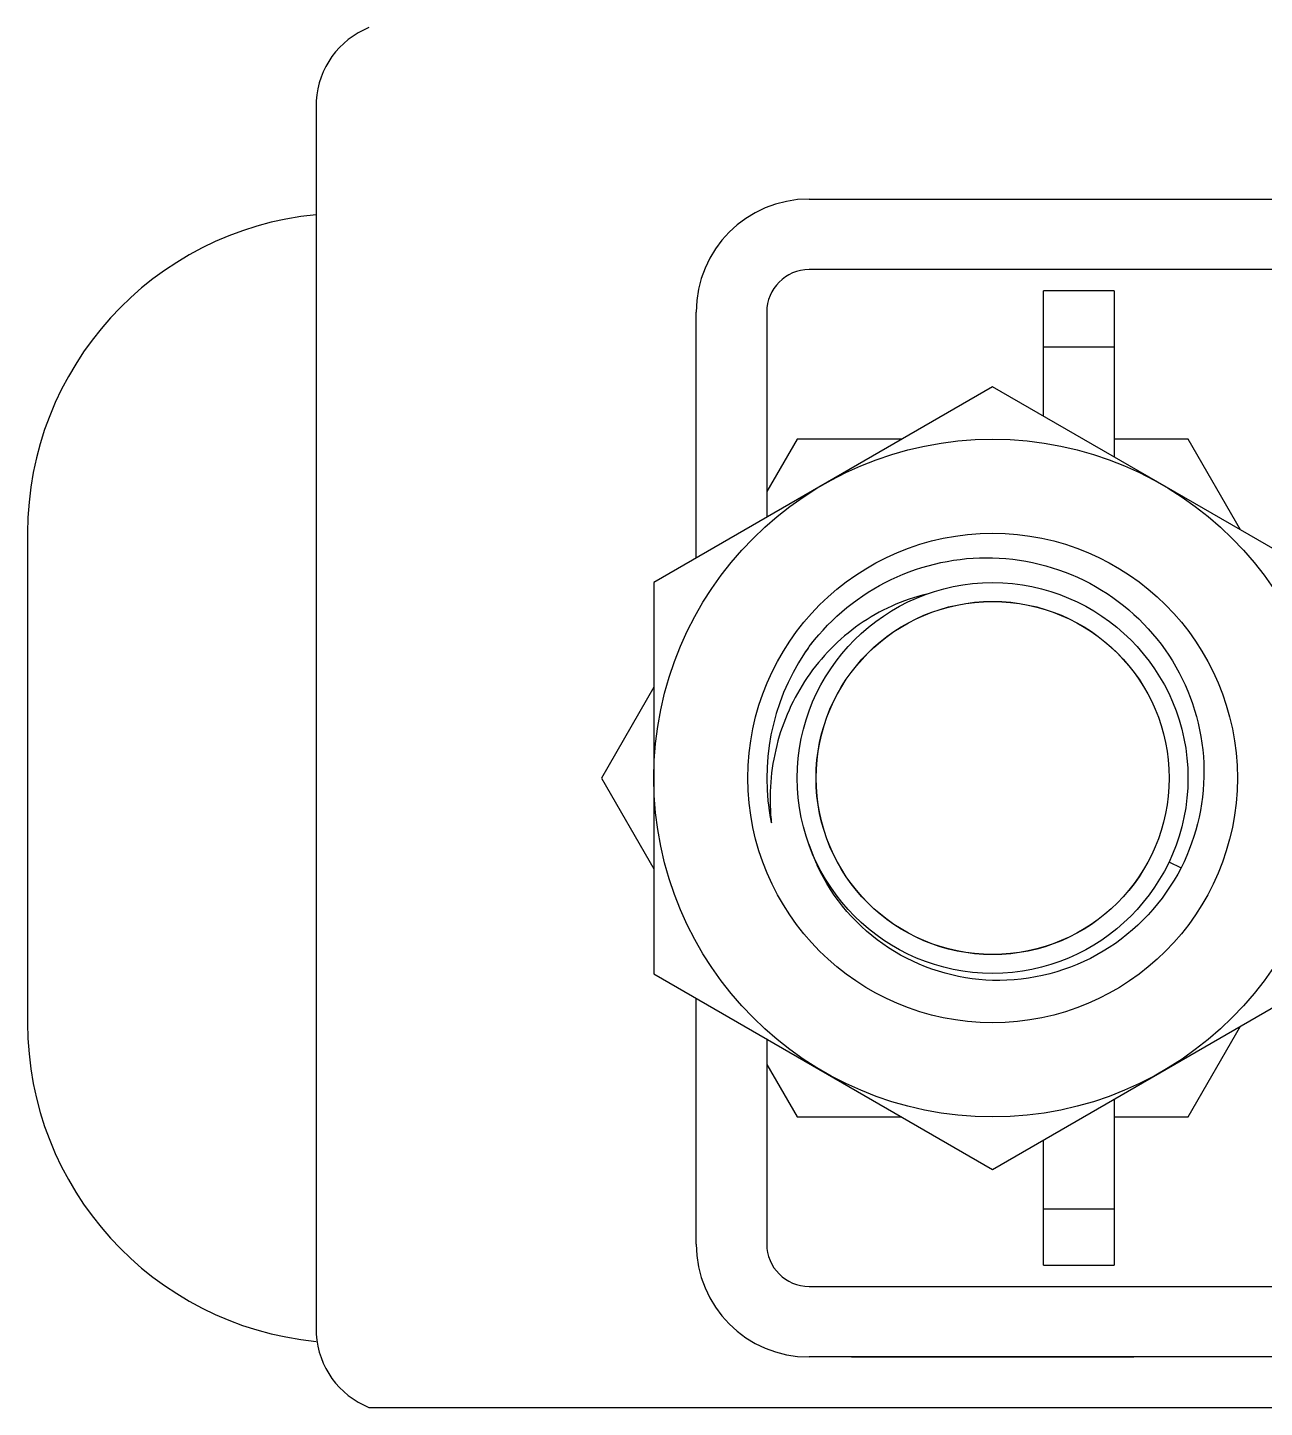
# Model space of a CAD drawing. Extents: x 27938 to 650306, y -92720 to 1524912.
# Drawn here: x 293529.4 to 293919.2, y 822394.8 to 822829.5 of the extents above; entities that cross this region are included whole.
import ezdxf

# ---------------------------------------------------------------- set-up
doc = ezdxf.new("R2010")
doc.units = 0
doc.header["$LTSCALE"] = 1000
doc.header["$MEASUREMENT"] = 0

msp = doc.modelspace()

# ---------------------------------------------------------------- linework, layer by layer
at = {"linetype": 'Continuous'}
for p, q in [((293620.35, 822806.46), (293620.35, 822417.84)), ((293775.7, 822775.48), (294069.32, 822775.48)), ((294069.32, 822753.24), (293775.7, 822753.24)), ((293849.55, 822707.12), (293849.55, 822746.56)), ((293871.79, 822746.56), (293849.55, 822746.56)), ((293871.79, 822746.56), (293871.79, 822694.28)), ((293740.11, 822662.43), (293740.11, 822739.89)), ((293762.35, 822739.89), (293762.35, 822675.27)), ((293871.79, 822728.77), (293849.55, 822728.77)), ((293833.53, 822716.37), (293726.76, 822654.73)), ((293940.3, 822654.73), (293833.53, 822716.37)), ((293771.89, 822699.85), (293762.35, 822683.33)), ((293804.92, 822699.85), (293771.89, 822699.85)), ((293895.18, 822699.85), (293871.79, 822699.85)), ((293911.69, 822671.24), (293895.18, 822699.85)), ((293529.41, 822670.35), (293529.41, 822515.81)), ((293726.76, 822654.73), (293726.76, 822531.44)), ((293726.76, 822621.69), (293710.25, 822593.08)), ((293710.25, 822593.08), (293726.76, 822564.47)), ((293778.26, 822565.54), (293778.2, 822565.67)), ((293889.11, 822566.64), (293892.92, 822564.83)), ((293726.76, 822531.44), (293833.53, 822469.79)), ((293833.53, 822469.79), (293940.3, 822531.44)), ((293740.11, 822446.27), (293740.11, 822523.73)), ((293895.18, 822486.31), (293911.69, 822514.92)), ((293762.35, 822510.89), (293762.35, 822446.27)), ((293762.35, 822502.83), (293771.89, 822486.31)), ((293871.79, 822491.88), (293871.79, 822439.6)), ((293771.89, 822486.31), (293804.92, 822486.31)), ((293871.79, 822486.31), (293895.18, 822486.31)), ((293849.55, 822439.6), (293849.55, 822479.04)), ((293849.55, 822457.4), (293871.79, 822457.4)), ((293849.55, 822439.6), (293871.79, 822439.6)), ((293775.7, 822432.93), (294069.32, 822432.93)), ((294069.32, 822410.68), (293775.7, 822410.68)), ((293878.05, 822410.57), (293789.02, 822410.57)), ((293636.97, 822394.79), (294030.74, 822394.79))]:
    msp.add_line(p, q, dxfattribs=at)
for radius in [106.77, 77.12, 61.55, 55.64, 55.61]:
    msp.add_circle((293833.53, 822593.08), radius, dxfattribs=at)
for centre, radius, start, end in [((293646.98, 822804.76), 26.69, 112.0243, 176.3478), ((293775.7, 822739.89), 35.59, 90, 180), ((293630.09, 822670.35), 100.68, 95.5519, 180), ((293775.7, 822739.89), 13.35, 90, 180), ((293833.39, 822593.18), 70.98, 144.3173, 146.4575), ((293832.34, 822591.72), 70.94, 143.2578, 145.0125), ((293832.45, 822591.64), 71.07, 142.4074, 143.2582), ((293833.57, 822593.04), 71.21, 143.0314, 144.3178), ((293833.53, 822593.08), 71.16, 146.4585, 191.4585), ((293833.56, 822593.08), 71.19, 187.6522, 190.0536), ((293833.29, 822593.03), 70.91, 190.0541, 191.458), ((293833.98, 822586.39), 70.58, 185.1831, 186.0541), ((293834.26, 822591.44), 61.7, 198.159, 204.6875), ((293630.09, 822515.81), 100.68, 180, 264.4481), ((293775.7, 822446.27), 35.59, 180, 270), ((293775.7, 822446.27), 13.35, 180, 270), ((293646.98, 822419.54), 26.69, 183.6522, 247.9757)]:
    msp.add_arc(centre, radius, start, end, dxfattribs=at)
for points, knots in [([(293776.13, 822635), (293782.79, 822643.64), (293800.38, 822658.03), (293822.63, 822662.75), (293833.53, 822662.47)], [0, 0, 0, 0, 0.500072, 1, 1, 1, 1]), ([(293833.53, 822662.47), (293844.76, 822662.18), (293867.47, 822655.91), (293892.66, 822631.47), (293903.05, 822597.93), (293898.02, 822574.83), (293892.92, 822564.83)], [0, 0, 0, 0, 0.250101, 0.50014, 0.750107, 1, 1, 1, 1]), ([(293812.81, 822651.04), (293805.23, 822649.23), (293790.63, 822642.61), (293773.92, 822625.52), (293764.18, 822603.72), (293762.98, 822587.79), (293763.69, 822580.01)], [0, 0, 0, 0, 0.249708, 0.499636, 0.749734, 1, 1, 1, 1]), ([(293833.53, 822529.33), (293822.08, 822529.66), (293798.9, 822536.74), (293783.06, 822555.15), (293778.26, 822565.54)], [0, 0, 0, 0, 0.500095, 1, 1, 1, 1]), ([(293892.92, 822564.83), (293887.47, 822554.13), (293870.23, 822535.4), (293845.53, 822529), (293833.53, 822529.33)], [0, 0, 0, 0, 0.500108, 1, 1, 1, 1])]:
    msp.add_open_spline(points, degree=3, knots=knots, dxfattribs=at)

doc.saveas('drawing.dxf')
